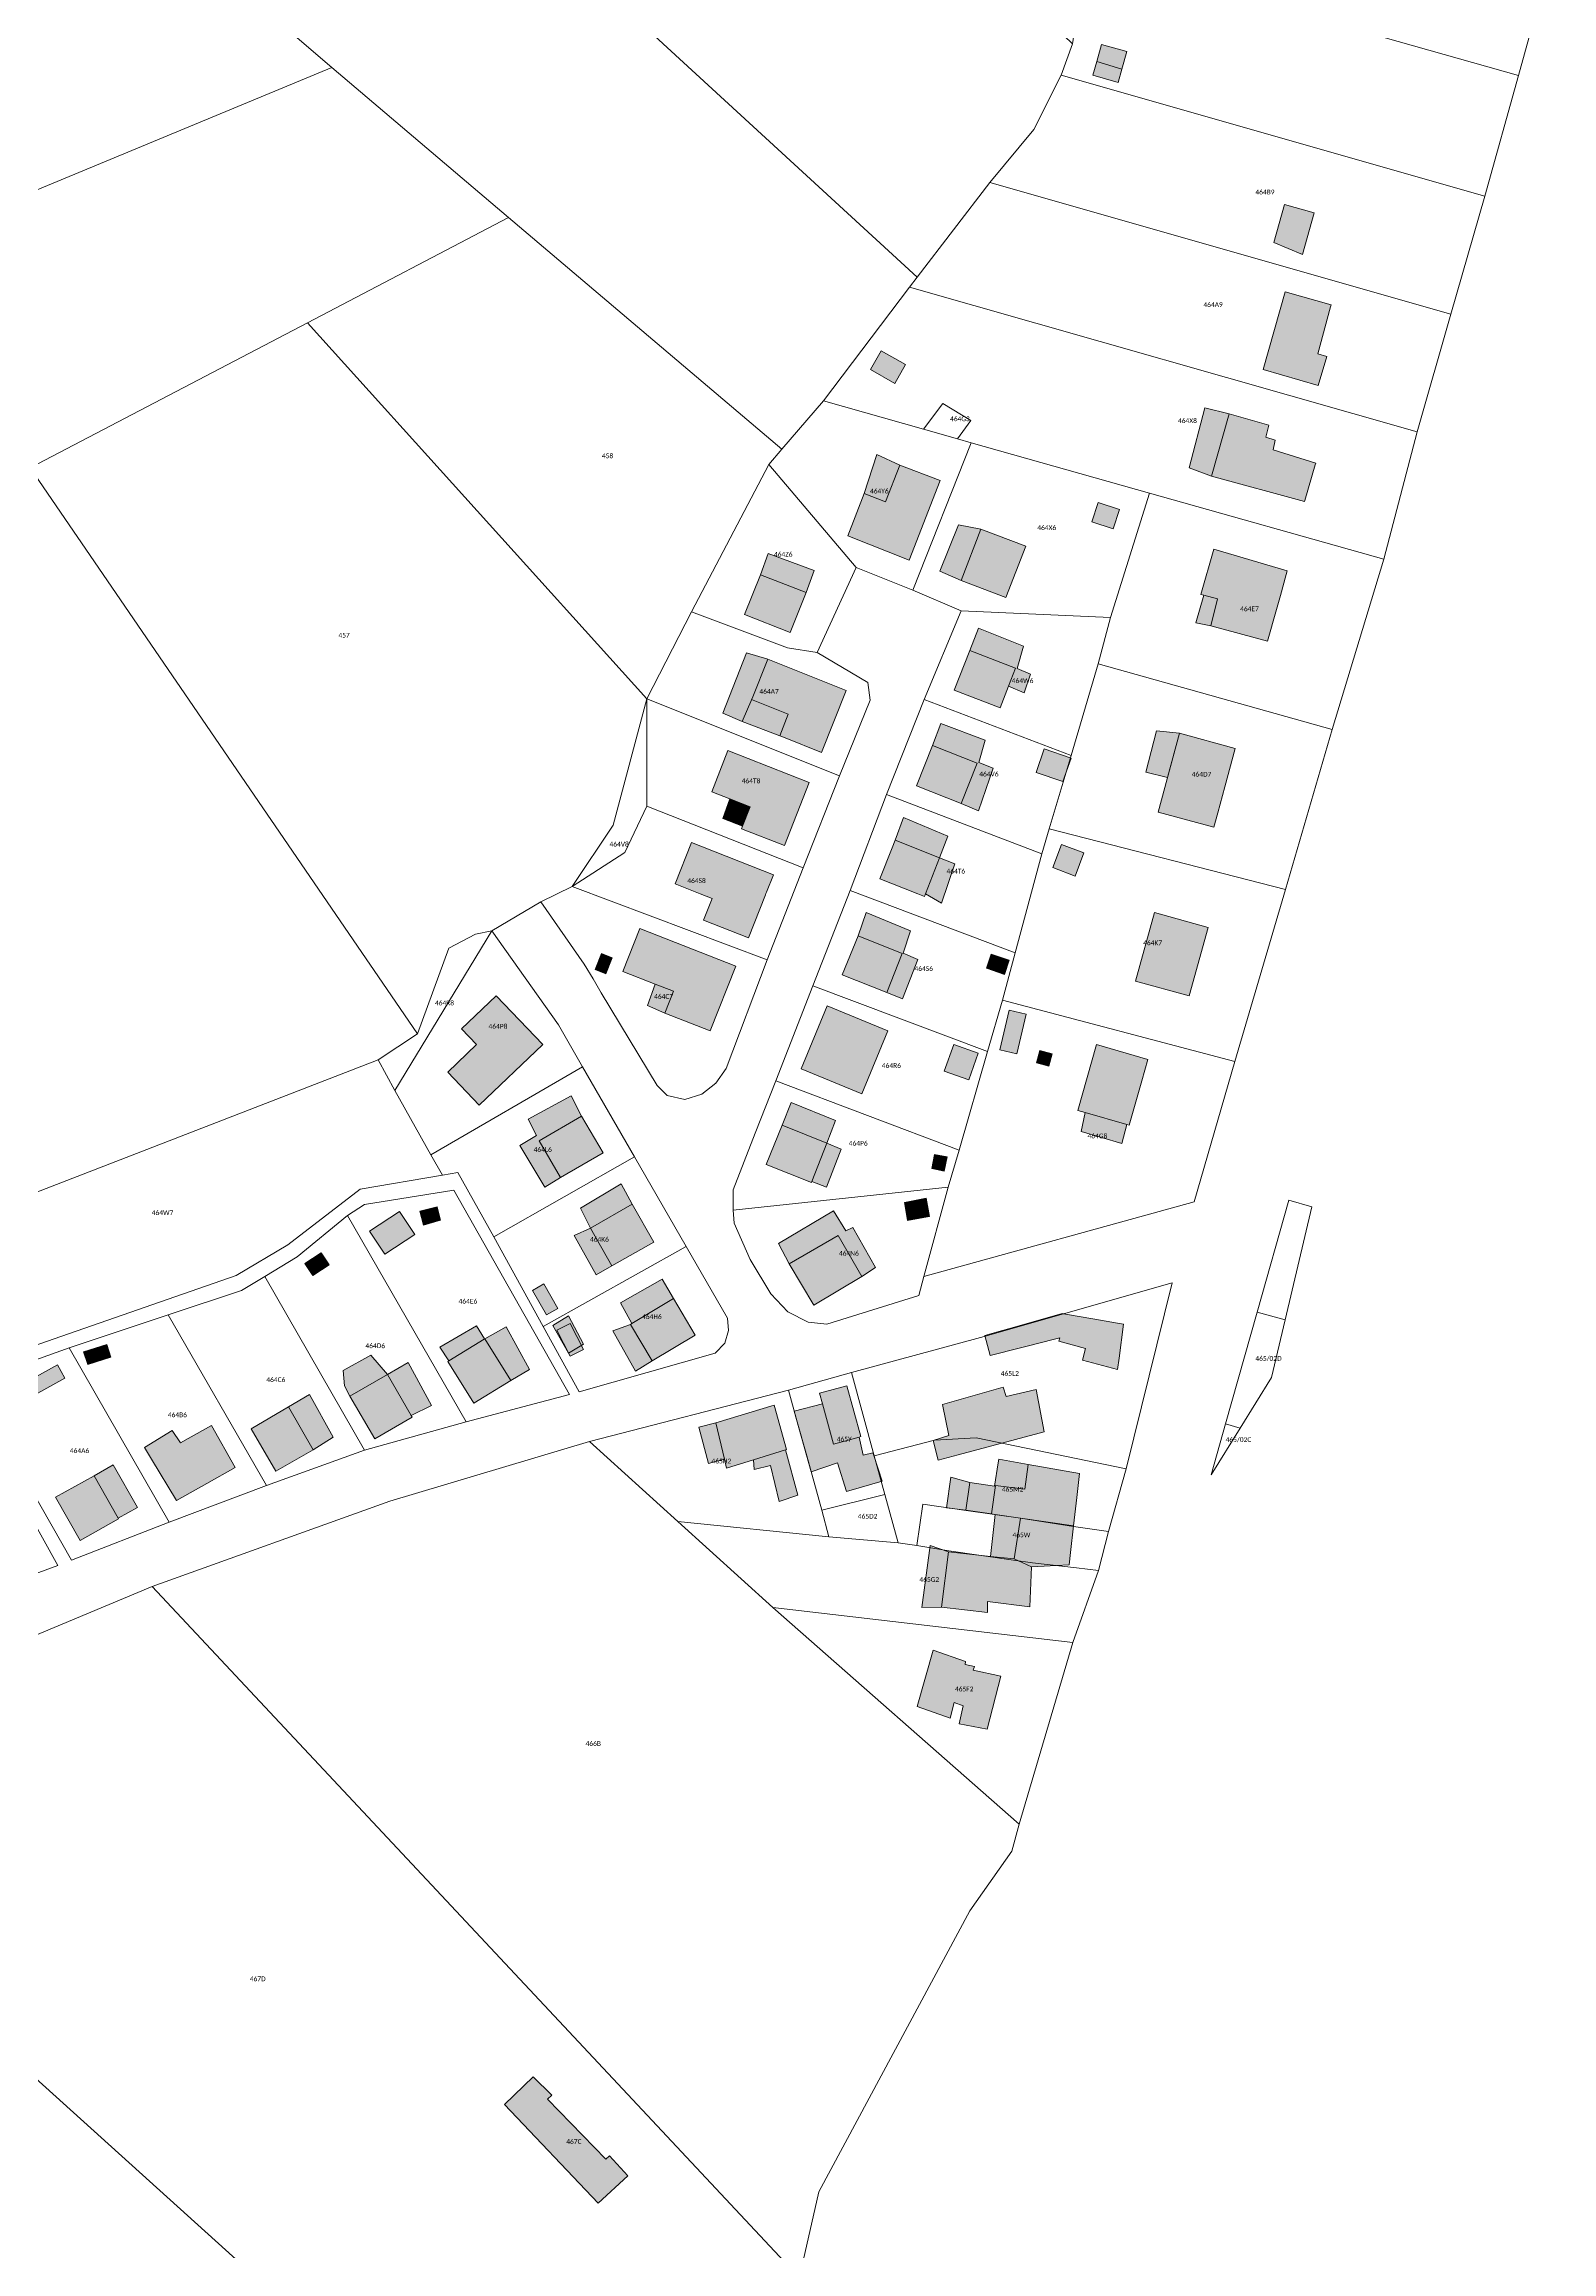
# Model space of a CAD drawing. Header units: metres. Extents: x 113120 to 240396, y 120329 to 242116.
# Drawn here: x 120869.3 to 121122.2, y 120947.3 to 121317.5 of the extents above; entities that cross this region are included whole.
import ezdxf

# ---------------------------------------------------------------- set-up
doc = ezdxf.new("R2010")
doc.units = ezdxf.units.M
doc.header["$LTSCALE"] = 3
for name, color, linetype, lineweight in [('Bpn_CaPa', 78, 'Continuous', 0), ('Bpn_ReBu', 4, 'Continuous', 0), ('Bpt_CaNu', 7, 'Continuous', 0), ('Hachure bâtiment', 11, 'Continuous', 0)]:
    doc.layers.add(name, color=color, linetype=linetype, lineweight=lineweight)
doc.styles.add('Legend', font='')
doc.styles.get('Legend').set_extended_font_data('Calibri')

msp = doc.modelspace()

# ---------------------------------------------------------------- hatches: boundary and pattern name
at = {"layer": 'Hachure bâtiment'}
h = msp.add_hatch(color=256, dxfattribs=at)
h.dxf.hatch_style = 1
h.paths.add_polyline_path([(121050.07, 121313.26), (121045.86, 121314.57), (121046.68, 121317.43), (121050.92, 121316.22)])
h = msp.add_hatch(color=256, dxfattribs=at)
h.dxf.hatch_style = 1
h.paths.add_polyline_path([(121050.07, 121313.26), (121049.44, 121311.04), (121045.19, 121312.26), (121045.86, 121314.57)])
h = msp.add_hatch(color=256, dxfattribs=at)
h.dxf.hatch_style = 1
h.paths.add_polyline_path([(121080.37, 121282.23), (121075.56, 121284.22), (121077.37, 121290.59), (121082.3, 121289.19)])
h = msp.add_hatch(color=256, dxfattribs=at)
h.dxf.hatch_style = 1
h.paths.add_polyline_path([(121085.16, 121273.75), (121085.08, 121273.46), (121082.91, 121265.58), (121084.45, 121265.12), (121083.02, 121260.22), (121073.78, 121262.93), (121077.44, 121275.93)])
h = msp.add_hatch(color=256, dxfattribs=at)
h.dxf.hatch_style = 1
h.paths.add_polyline_path([(121011.97, 121260.59), (121007.88, 121262.9), (121009.67, 121266.07), (121013.76, 121263.75)])
h = msp.add_hatch(color=256, dxfattribs=at)
h.dxf.hatch_style = 1
h.paths.add_polyline_path([(121063.97, 121256.51), (121068.07, 121255.47), (121065.1, 121245.02), (121061.37, 121246.41)])
h = msp.add_hatch(color=256, dxfattribs=at)
h.dxf.hatch_style = 1
h.paths.add_polyline_path([(121074.74, 121253.58), (121074.24, 121251.58), (121075.8, 121251.07), (121075.44, 121249.48), (121082.6, 121247.23), (121082.51, 121246.94), (121080.75, 121240.97), (121080.7, 121240.8), (121065.1, 121245.02), (121068.07, 121255.47)])
h = msp.add_hatch(color=256, dxfattribs=at)
h.dxf.hatch_style = 1
h.paths.add_polyline_path([(121019.59, 121244.3), (121014.37, 121230.98), (121004.09, 121235.02), (121006.87, 121242.12), (121010.4, 121240.73), (121012.83, 121246.91)])
h = msp.add_hatch(color=256, dxfattribs=at)
h.dxf.hatch_style = 1
h.paths.add_polyline_path([(121012.83, 121246.91), (121010.4, 121240.73), (121006.87, 121242.12), (121008.97, 121248.68)])
h = msp.add_hatch(color=256, dxfattribs=at)
h.dxf.hatch_style = 1
h.paths.add_polyline_path([(121049.69, 121239.43), (121048.62, 121236.22), (121045.04, 121237.37), (121046.1, 121240.6)])
h = msp.add_hatch(color=256, dxfattribs=at)
h.dxf.hatch_style = 1
h.paths.add_polyline_path([(121026.42, 121236.17), (121023.1, 121227.57), (121019.52, 121229.1), (121022.67, 121236.9)])
h = msp.add_hatch(color=256, dxfattribs=at)
h.dxf.hatch_style = 1
h.paths.add_polyline_path([(121033.94, 121233.32), (121030.59, 121224.67), (121023.1, 121227.57), (121026.42, 121236.17)])
h = msp.add_hatch(color=256, dxfattribs=at)
h.dxf.hatch_style = 1
h.paths.add_polyline_path([(120998.44, 121229.22), (120997.09, 121225.51), (120989.44, 121228.5), (120990.72, 121232.08)])
h = msp.add_hatch(color=256, dxfattribs=at)
h.dxf.hatch_style = 1
h.paths.add_polyline_path([(121077.82, 121229.18), (121077.65, 121228.58), (121076.65, 121225.03), (121075.98, 121222.67), (121074.49, 121217.37), (121064.98, 121219.96), (121066.1, 121224.5), (121063.82, 121225.08), (121063.29, 121225.22), (121065.5, 121232.78)])
h = msp.add_hatch(color=256, dxfattribs=at)
h.dxf.hatch_style = 1
h.paths.add_polyline_path([(120997.09, 121225.51), (120994.42, 121218.83), (120986.77, 121221.82), (120989.44, 121228.5)])
h = msp.add_hatch(color=256, dxfattribs=at)
h.dxf.hatch_style = 1
h.paths.add_polyline_path([(121066.1, 121224.5), (121064.98, 121219.96), (121062.5, 121220.47), (121063.82, 121225.08)])
h = msp.add_hatch(color=256, dxfattribs=at)
h.dxf.hatch_style = 1
h.paths.add_polyline_path([(121033.57, 121216.52), (121032.49, 121212.8), (121034.77, 121211.82), (121033.67, 121208.73), (121031.05, 121209.85), (121032.22, 121212.87), (121024.58, 121215.8), (121026.04, 121219.57)])
h = msp.add_hatch(color=256, dxfattribs=at)
h.dxf.hatch_style = 1
h.paths.add_polyline_path([(120990.67, 121214.35), (120988.04, 121207.76), (120988.01, 121207.67), (120988, 121207.65), (120986.4, 121203.92), (120983.13, 121205.31), (120987.13, 121215.41)])
h = msp.add_hatch(color=256, dxfattribs=at)
h.dxf.hatch_style = 1
h.paths.add_polyline_path([(121003.8, 121209.1), (120999.67, 121198.72), (120993.58, 121201.14), (120992.69, 121201.5), (120994.12, 121205.12), (120987.97, 121207.58), (120988, 121207.65), (120988.01, 121207.67), (120988.04, 121207.76), (120990.67, 121214.35)])
h = msp.add_hatch(color=256, dxfattribs=at)
h.dxf.hatch_style = 1
h.paths.add_polyline_path([(121032.22, 121212.87), (121031.05, 121209.85), (121029.64, 121206.18), (121021.92, 121209.15), (121024.58, 121215.8)])
h = msp.add_hatch(color=256, dxfattribs=at)
h.dxf.hatch_style = 1
h.paths.add_polyline_path([(120987.97, 121207.58), (120994.12, 121205.12), (120992.69, 121201.5), (120986.4, 121203.92), (120988, 121207.65)])
h = msp.add_hatch(color=256, dxfattribs=at)
h.dxf.hatch_style = 1
h.paths.add_polyline_path([(121027.14, 121200.77), (121026.07, 121197.02), (121028.49, 121196.07), (121026.04, 121188.9), (121023.12, 121190.14), (121025.8, 121196.92), (121018.32, 121199.87), (121019.7, 121203.58)])
h = msp.add_hatch(color=256, dxfattribs=at)
h.dxf.hatch_style = 1
h.paths.add_polyline_path([(121059.72, 121201.92), (121057.71, 121194.49), (121054.1, 121195.4), (121055.85, 121202.36)])
h = msp.add_hatch(color=256, dxfattribs=at)
h.dxf.hatch_style = 1
h.paths.add_polyline_path([(121069.07, 121199.38), (121067.32, 121192.95), (121066.14, 121188.57), (121065.49, 121186.17), (121056.14, 121188.7), (121059.72, 121201.92)])
h = msp.add_hatch(color=256, dxfattribs=at)
h.dxf.hatch_style = 1
h.paths.add_polyline_path([(120997.6, 121193.67), (120993.47, 121183.12), (120986.27, 121185.93), (120986.42, 121186.33), (120987.7, 121189.62), (120984.34, 121190.94), (120981.29, 121192.13), (120983.99, 121199.02)])
h = msp.add_hatch(color=256, dxfattribs=at)
h.dxf.hatch_style = 1
h.paths.add_polyline_path([(121025.8, 121196.92), (121023.12, 121190.14), (121015.65, 121193.12), (121018.32, 121199.87)])
h = msp.add_hatch(color=256, dxfattribs=at)
h.dxf.hatch_style = 1
h.paths.add_polyline_path([(121040.19, 121193.86), (121035.72, 121195.36), (121037.04, 121199.33), (121041.54, 121197.76)])
h = msp.add_hatch(color=256, dxfattribs=at)
h.dxf.hatch_style = 1
h.paths.add_polyline_path([(120987.7, 121189.62), (120986.42, 121186.33), (120983.14, 121187.63), (120984.34, 121190.94)], flags=17)
h = msp.add_hatch(color=256, dxfattribs=at)
h.dxf.hatch_style = 1
h.paths.add_polyline_path([(121020.9, 121184.67), (121019.48, 121181.04), (121012.07, 121183.98), (121013.42, 121187.82)])
h = msp.add_hatch(color=256, dxfattribs=at)
h.dxf.hatch_style = 1
h.paths.add_polyline_path([(120991.62, 121178.2), (120990.44, 121175.28), (120990.37, 121175.07), (120990.28, 121174.83), (120987.42, 121167.62), (120979.92, 121170.6), (120981.34, 121174.2), (120979.32, 121175), (120975.14, 121176.67), (120977.9, 121183.63)])
h = msp.add_hatch(color=256, dxfattribs=at)
h.dxf.hatch_style = 1
h.paths.add_polyline_path([(121019.48, 121181.04), (121017.12, 121175), (121016.94, 121174.57), (121015.83, 121175), (121009.5, 121177.5), (121011.56, 121182.71), (121012.07, 121183.98)])
h = msp.add_hatch(color=256, dxfattribs=at)
h.dxf.hatch_style = 1
h.paths.add_polyline_path([(121042.26, 121177.99), (121038.49, 121179.41), (121039.94, 121183.29), (121043.71, 121181.88)])
h = msp.add_hatch(color=256, dxfattribs=at)
h.dxf.hatch_style = 1
h.paths.add_polyline_path([(121019.81, 121173.42), (121017.12, 121175), (121019.48, 121181.04), (121022.03, 121180.06)])
h = msp.add_hatch(color=256, dxfattribs=at)
h.dxf.hatch_style = 1
h.paths.add_polyline_path([(120985.3, 121162.87), (120981.04, 121152.02), (120973.42, 121155.02), (120974.87, 121158.67), (120971.8, 121159.87), (120966.39, 121162), (120969.2, 121169.18)])
h = msp.add_hatch(color=256, dxfattribs=at)
h.dxf.hatch_style = 1
h.paths.add_polyline_path([(121014.62, 121168.78), (121013.37, 121165.07), (121015.84, 121164), (121013.27, 121157.42), (121010.62, 121158.45), (121013.24, 121164.98), (121005.84, 121167.96), (121007.19, 121171.88)])
h = msp.add_hatch(color=256, dxfattribs=at)
h.dxf.hatch_style = 1
h.paths.add_polyline_path([(121064.52, 121169.38), (121061.34, 121157.89), (121052.38, 121160.36), (121055.56, 121171.9)])
h = msp.add_hatch(color=256, dxfattribs=at)
h.dxf.hatch_style = 1
h.paths.add_polyline_path([(120964.59, 121164.28), (120963.5, 121161.6), (120961.7, 121162.32), (120962.79, 121165)])
h = msp.add_hatch(color=256, dxfattribs=at)
h.dxf.hatch_style = 1
h.paths.add_polyline_path([(121013.24, 121164.98), (121010.62, 121158.45), (121003.14, 121161.42), (121005.84, 121167.96)])
h = msp.add_hatch(color=256, dxfattribs=at)
h.dxf.hatch_style = 1
h.paths.add_polyline_path([(121031.19, 121163.88), (121030.37, 121161.5), (121027.34, 121162.52), (121028.14, 121164.9)])
h = msp.add_hatch(color=256, dxfattribs=at)
h.dxf.hatch_style = 1
h.paths.add_polyline_path([(120952.94, 121149.72), (120942.29, 121139.57), (120936.99, 121145.12), (120941.84, 121149.73), (120939.32, 121152.38), (120945.12, 121157.92)])
h = msp.add_hatch(color=256, dxfattribs=at)
h.dxf.hatch_style = 1
h.paths.add_polyline_path([(120974.87, 121158.67), (120973.42, 121155.02), (120970.49, 121156.3), (120971.8, 121159.87)], flags=17)
h = msp.add_hatch(color=256, dxfattribs=at)
h.dxf.hatch_style = 1
h.paths.add_polyline_path([(121006.44, 121141.49), (120996.29, 121145.68), (121000.64, 121156.22), (121010.79, 121152.03)])
h = msp.add_hatch(color=256, dxfattribs=at)
h.dxf.hatch_style = 1
h.paths.add_polyline_path([(121029.61, 121148.84), (121031.18, 121155.49), (121034, 121154.82), (121032.43, 121148.17)])
h = msp.add_hatch(color=256, dxfattribs=at)
h.dxf.hatch_style = 1
h.paths.add_polyline_path([(121025.99, 121148.32), (121024.4, 121143.83), (121020.27, 121145.28), (121021.87, 121149.77)])
h = msp.add_hatch(color=256, dxfattribs=at)
h.dxf.hatch_style = 1
h.paths.add_polyline_path([(121038.4, 121148.17), (121037.84, 121146.12), (121035.77, 121146.68), (121036.32, 121148.72)])
h = msp.add_hatch(color=256, dxfattribs=at)
h.dxf.hatch_style = 1
h.paths.add_polyline_path([(121054.4, 121147.25), (121053.4, 121143.68), (121051.3, 121136.23), (121050.89, 121136.35), (121043.9, 121138.33), (121042.7, 121138.67), (121045.82, 121149.73)])
h = msp.add_hatch(color=256, dxfattribs=at)
h.dxf.hatch_style = 1
h.paths.add_polyline_path([(120959.44, 121137.75), (120952.34, 121133.6), (120955.94, 121127.43), (120953.29, 121125.82), (120949.12, 121132.8), (120951.89, 121134.5), (120950.49, 121137.23), (120957.69, 121141.12)])
h = msp.add_hatch(color=256, dxfattribs=at)
h.dxf.hatch_style = 1
h.paths.add_polyline_path([(121002.04, 121137.02), (121000.58, 121133.22), (120993.1, 121136.24), (120994.6, 121140)])
h = msp.add_hatch(color=256, dxfattribs=at)
h.dxf.hatch_style = 1
h.paths.add_polyline_path([(120963.09, 121131.6), (120955.94, 121127.43), (120952.34, 121133.6), (120959.44, 121137.75)])
h = msp.add_hatch(color=256, dxfattribs=at)
h.dxf.hatch_style = 1
h.paths.add_polyline_path([(121000.58, 121133.22), (120998.08, 121126.76), (120998.02, 121126.62), (120990.4, 121129.63), (120993.1, 121136.24)])
h = msp.add_hatch(color=256, dxfattribs=at)
h.dxf.hatch_style = 1
h.paths.add_polyline_path([(121050.89, 121136.35), (121050.04, 121133.13), (121043.24, 121135.18), (121043.9, 121138.33)])
h = msp.add_hatch(color=256, dxfattribs=at)
h.dxf.hatch_style = 1
h.paths.add_polyline_path([(121002.99, 121132.22), (121000.52, 121125.83), (120998.08, 121126.76), (121000.58, 121133.22)])
h = msp.add_hatch(color=256, dxfattribs=at)
h.dxf.hatch_style = 1
h.paths.add_polyline_path([(121020.77, 121130.9), (121020.29, 121128.52), (121018.19, 121128.93), (121018.64, 121131.3)])
h = msp.add_hatch(color=256, dxfattribs=at)
h.dxf.hatch_style = 1
h.paths.add_polyline_path([(120967.93, 121122.95), (120960.95, 121118.96), (120959.27, 121122.32), (120966.07, 121126.37)])
h = msp.add_hatch(color=256, dxfattribs=at)
h.dxf.hatch_style = 1
h.paths.add_polyline_path([(121017.79, 121120.92), (121014.14, 121120.22), (121013.59, 121123.28), (121017.22, 121123.97)])
h = msp.add_hatch(color=256, dxfattribs=at)
h.dxf.hatch_style = 1
h.paths.add_polyline_path([(120923.88, 121118.45), (120928.92, 121121.76), (120931.47, 121117.88), (120926.43, 121114.57)])
h = msp.add_hatch(color=256, dxfattribs=at)
h.dxf.hatch_style = 1
h.paths.add_polyline_path([(120935.8, 121120.27), (120932.94, 121119.48), (120932.34, 121121.78), (120935.2, 121122.53)])
h = msp.add_hatch(color=256, dxfattribs=at)
h.dxf.hatch_style = 1
h.paths.add_polyline_path([(120971.57, 121116.63), (120964.5, 121112.62), (120960.95, 121118.96), (120967.93, 121122.95)])
h = msp.add_hatch(color=256, dxfattribs=at)
h.dxf.hatch_style = 1
h.paths.add_polyline_path([(121003.79, 121118.53), (121004.92, 121119.08), (121008.74, 121112.37), (121006.48, 121110.84), (121002.47, 121117.72), (120994.29, 121112.96), (120992.5, 121116.38), (121001.72, 121121.83)])
h = msp.add_hatch(color=256, dxfattribs=at)
h.dxf.hatch_style = 1
h.paths.add_polyline_path([(120960.95, 121118.96), (120964.5, 121112.62), (120961.88, 121111.15), (120958.2, 121117.73)])
h = msp.add_hatch(color=256, dxfattribs=at)
h.dxf.hatch_style = 1
h.paths.add_polyline_path([(121006.48, 121110.84), (120998.39, 121106.05), (120994.29, 121112.96), (121002.47, 121117.72)])
h = msp.add_hatch(color=256, dxfattribs=at)
h.dxf.hatch_style = 1
h.paths.add_polyline_path([(120917.1, 121112.82), (120914.37, 121111), (120913.02, 121113.02), (120915.75, 121114.83)])
h = msp.add_hatch(color=256, dxfattribs=at)
h.dxf.hatch_style = 1
h.paths.add_polyline_path([(120955.47, 121105.48), (120953.57, 121104.4), (120951.24, 121108.52), (120953.12, 121109.6)])
h = msp.add_hatch(color=256, dxfattribs=at)
h.dxf.hatch_style = 1
h.paths.add_polyline_path([(120974.89, 121107.13), (120967.87, 121102.96), (120965.99, 121106.42), (120972.97, 121110.4)])
h = msp.add_hatch(color=256, dxfattribs=at)
h.dxf.hatch_style = 1
h.paths.add_polyline_path([(120978.49, 121101.02), (120971.29, 121096.72), (120967.64, 121102.82), (120967.87, 121102.96), (120974.89, 121107.13)])
h = msp.add_hatch(color=256, dxfattribs=at)
h.dxf.hatch_style = 1
h.paths.add_polyline_path([(120943.17, 121100.38), (120943.1, 121100.34), (120937.16, 121096.71), (120935.7, 121099), (120941.8, 121102.6)])
h = msp.add_hatch(color=256, dxfattribs=at)
h.dxf.hatch_style = 1
h.paths.add_polyline_path([(120950.72, 121095.23), (120947.6, 121093.43), (120943.24, 121100.42), (120946.8, 121102.38)])
h = msp.add_hatch(color=256, dxfattribs=at)
h.dxf.hatch_style = 1
h.paths.add_polyline_path([(120957.24, 121097.97), (120954.62, 121102.64), (120957.28, 121104.26), (120959.75, 121099.48)])
h = msp.add_hatch(color=256, dxfattribs=at)
h.dxf.hatch_style = 1
h.paths.add_polyline_path([(120959.77, 121098.62), (120957.54, 121097.48), (120955.32, 121101.82), (120957.52, 121102.97)])
h = msp.add_hatch(color=256, dxfattribs=at)
h.dxf.hatch_style = 1
h.paths.add_polyline_path([(120964.71, 121101.74), (120967.64, 121102.82), (120971.29, 121096.72), (120968.5, 121095)])
h = msp.add_hatch(color=256, dxfattribs=at)
h.dxf.hatch_style = 1
h.paths.add_polyline_path([(121049.59, 121097.16), (121049.35, 121095.26), (121043.49, 121096.82), (121043.97, 121098.75), (121039.48, 121100.03), (121039.66, 121100.57), (121038.57, 121100.29), (121034.4, 121099.23), (121033.04, 121098.88), (121027.97, 121097.59), (121027.08, 121100.95), (121027.48, 121101.06), (121029.44, 121101.62), (121031.67, 121102.25), (121040.04, 121104.62), (121040.3, 121104.58), (121040.97, 121104.46), (121045.22, 121103.73), (121049.32, 121103.03), (121050.32, 121102.85)])
h = msp.add_hatch(color=256, dxfattribs=at)
h.dxf.hatch_style = 1
h.paths.add_polyline_path([(120880.52, 121097.32), (120876.62, 121096.07), (120875.92, 121098.2), (120879.82, 121099.47)])
h = msp.add_hatch(color=256, dxfattribs=at)
h.dxf.hatch_style = 1
h.paths.add_polyline_path([(120947.6, 121093.43), (120941.37, 121089.62), (120937, 121096.62), (120937.16, 121096.71), (120943.1, 121100.34), (120943.17, 121100.38), (120943.24, 121100.42)])
h = msp.add_hatch(color=256, dxfattribs=at)
h.dxf.hatch_style = 1
h.paths.add_polyline_path([(120872.79, 121093.8), (120868.27, 121091.3), (120867.02, 121093.5), (120871.57, 121096.02)])
h = msp.add_hatch(color=256, dxfattribs=at)
h.dxf.hatch_style = 1
h.paths.add_polyline_path([(120920.59, 121090.77), (120919.66, 121092.51), (120919.47, 121095.1), (120924.1, 121097.65), (120926.89, 121094.4)])
h = msp.add_hatch(color=256, dxfattribs=at)
h.dxf.hatch_style = 1
h.paths.add_polyline_path([(120930.89, 121087.54), (120931.04, 121087.28), (120924.77, 121083.62), (120920.59, 121090.77), (120926.89, 121094.4)])
h = msp.add_hatch(color=256, dxfattribs=at)
h.dxf.hatch_style = 1
h.paths.add_polyline_path([(120934.3, 121089.23), (120930.89, 121087.54), (120926.89, 121094.4), (120930.37, 121096.43)])
h = msp.add_hatch(color=256, dxfattribs=at)
h.dxf.hatch_style = 1
h.paths.add_polyline_path([(120917.8, 121083.92), (120914.42, 121081.79), (120910.27, 121088.97), (120913.79, 121091.07)])
h = msp.add_hatch(color=256, dxfattribs=at)
h.dxf.hatch_style = 1
h.paths.add_polyline_path([(121006.27, 121084), (121006.02, 121083.93), (121001.69, 121082.72), (120999.83, 121089.49), (120999.34, 121091.27), (121003.92, 121092.52)])
h = msp.add_hatch(color=256, dxfattribs=at)
h.dxf.hatch_style = 1
h.paths.add_polyline_path([(121030.64, 121090.73), (121035.69, 121091.92), (121037.02, 121084.8), (121022.63, 121080.96), (121019.27, 121080.07), (121018.44, 121083.33), (121021.02, 121084.2), (121020, 121089.38), (121030.17, 121092.28)])
h = msp.add_hatch(color=256, dxfattribs=at)
h.dxf.hatch_style = 1
h.paths.add_polyline_path([(120914.42, 121081.79), (120908.19, 121078.18), (120904.02, 121085.33), (120910.27, 121088.97)])
h = msp.add_hatch(color=256, dxfattribs=at)
h.dxf.hatch_style = 1
h.paths.add_polyline_path([(120993.8, 121081.83), (120993.64, 121081.78), (120988.29, 121080.11), (120983.77, 121078.7), (120983.42, 121080.2), (120981.98, 121086.33), (120991.77, 121089.27)])
h = msp.add_hatch(color=256, dxfattribs=at)
h.dxf.hatch_style = 1
h.paths.add_polyline_path([(121001.69, 121082.72), (121006.02, 121083.93), (121006.69, 121080.88), (121008.3, 121081.27), (121008.45, 121080.81), (121009.89, 121076.52), (121003.89, 121074.78), (121002.39, 121079.62), (120997.94, 121078.12), (120995.09, 121088.28), (120999.83, 121089.49)])
h = msp.add_hatch(color=256, dxfattribs=at)
h.dxf.hatch_style = 1
h.paths.add_polyline_path([(120892.16, 121082.96), (120893.46, 121083.69), (120897.36, 121085.88), (120901.34, 121078.82), (120896.62, 121076.16), (120891.5, 121073.27), (120887.32, 121080.23), (120886.15, 121082.16), (120890.79, 121085.05)])
h = msp.add_hatch(color=256, dxfattribs=at)
h.dxf.hatch_style = 1
h.paths.add_polyline_path([(120983.42, 121080.2), (120980.72, 121079.48), (120979.14, 121085.58), (120981.98, 121086.33)])
h = msp.add_hatch(color=256, dxfattribs=at)
h.dxf.hatch_style = 1
h.paths.add_polyline_path([(120995.7, 121074.17), (120992.6, 121073.1), (120991.12, 121079.13), (120988.42, 121078.5), (120988.29, 121080.11), (120993.64, 121081.78)])
h = msp.add_hatch(color=256, dxfattribs=at)
h.dxf.hatch_style = 1
h.paths.add_polyline_path([(121034.35, 121079.31), (121033.77, 121075.18), (121028.9, 121075.8), (121028.22, 121071.07), (121023.92, 121071.65), (121024.57, 121076.32), (121028.72, 121075.67), (121029.32, 121079.62), (121029.42, 121080.23)])
h = msp.add_hatch(color=256, dxfattribs=at)
h.dxf.hatch_style = 1
h.paths.add_polyline_path([(120881.71, 121070.34), (120881.79, 121070.2), (120875.34, 121066.58), (120871.24, 121073.87), (120877.72, 121077.42)])
h = msp.add_hatch(color=256, dxfattribs=at)
h.dxf.hatch_style = 1
h.paths.add_polyline_path([(120884.94, 121072.12), (120881.71, 121070.34), (120877.72, 121077.42), (120880.9, 121079.27)])
h = msp.add_hatch(color=256, dxfattribs=at)
h.dxf.hatch_style = 1
h.paths.add_polyline_path([(121024.57, 121076.32), (121023.92, 121071.65), (121020.67, 121072.06), (121021.36, 121077.19)])
h = msp.add_hatch(color=256, dxfattribs=at)
h.dxf.hatch_style = 1
h.paths.add_polyline_path([(121042.95, 121077.8), (121042.5, 121073.78), (121041.96, 121069.02), (121033.07, 121070.33), (121028.8, 121070.95), (121028.22, 121071.07), (121028.9, 121075.8), (121033.77, 121075.18), (121034.35, 121079.31)])
h = msp.add_hatch(color=256, dxfattribs=at)
h.dxf.hatch_style = 1
h.paths.add_polyline_path([(121033.07, 121070.33), (121031.99, 121063.5), (121028.04, 121063.92), (121028.8, 121070.95)])
h = msp.add_hatch(color=256, dxfattribs=at)
h.dxf.hatch_style = 1
h.paths.add_polyline_path([(121041.96, 121069.02), (121041.45, 121064.57), (121041.22, 121062.52), (121034.89, 121062.17), (121031.99, 121063.5), (121033.07, 121070.33)])
h = msp.add_hatch(color=256, dxfattribs=at)
h.dxf.hatch_style = 1
h.paths.add_polyline_path([(121020.99, 121064.67), (121019.82, 121055.4), (121016.49, 121055.32), (121017.89, 121065.76)])
h = msp.add_hatch(color=256, dxfattribs=at)
h.dxf.hatch_style = 1
h.paths.add_polyline_path([(121028.04, 121063.92), (121031.99, 121063.5), (121034.89, 121062.17), (121034.64, 121055.48), (121027.52, 121056.37), (121027.52, 121054.48), (121019.82, 121055.4), (121020.99, 121064.67)])
h = msp.add_hatch(color=256, dxfattribs=at)
h.dxf.hatch_style = 1
h.paths.add_polyline_path([(121023.82, 121046.3), (121023.77, 121045.78), (121025.34, 121045.47), (121025.14, 121044.82), (121029.74, 121043.83), (121027.47, 121034.93), (121022.79, 121035.83), (121023.44, 121038.87), (121021.94, 121039.4), (121021.27, 121036.8), (121015.75, 121038.72), (121018.44, 121048.2)])
h = msp.add_hatch(color=256, dxfattribs=at)
h.dxf.hatch_style = 1
h.paths.add_polyline_path([(120954.45, 120973.55), (120953.75, 120972.92), (120963.5, 120962.85), (120964.14, 120963.4), (120967.22, 120960.03), (120962.25, 120955.45), (120946.54, 120972), (120951.35, 120976.65)])

# ---------------------------------------------------------------- linework, layer by layer
at = {"layer": 'Bpn_CaPa'}
for points in [[(121041.77, 121317.52), (121039.87, 121312.3), (121035.28, 121303.19), (121027.9, 121294.29), (121015.74, 121278.43), (120895.4, 121388.97), (120934.3, 121420.99), (121041.77, 121317.52)], [(120879.76, 121376.9), (120895.4, 121388.97), (121015.74, 121278.43), (121014.47, 121276.75), (121000.01, 121257.65), (120993.04, 121249.54), (120947.21, 121288.4), (120917.57, 121313.54), (120861.55, 121361.52), (120879.76, 121376.9)], [(120732.01, 121236.6), (120709.12, 121289.6), (120861.55, 121361.52), (120917.57, 121313.54), (120732.01, 121236.6)], [(121046.13, 121332.19), (121054.77, 121342.59), (121060.95, 121350.09), (121122.19, 121332.44), (121116.6, 121312.2), (121046.13, 121332.19)], [(121041.77, 121317.52), (121043.74, 121330.41), (121046.13, 121332.19), (121116.6, 121312.2), (121110.92, 121291.98), (121039.87, 121312.3), (121041.77, 121317.52)], [(120746.71, 121202.51), (120732.01, 121236.6), (120917.57, 121313.54), (120947.21, 121288.4), (120913.47, 121270.74), (120866.95, 121246.42), (120800.67, 121220.5), (120746.71, 121202.51)], [(121027.9, 121294.29), (121035.28, 121303.19), (121039.87, 121312.3), (121110.92, 121291.98), (121105.27, 121272.23), (121027.9, 121294.29)], [(121027.9, 121294.29), (121105.27, 121272.23), (121099.62, 121252.48), (121014.47, 121276.75), (121015.74, 121278.43), (121027.9, 121294.29)], [(120993.04, 121249.54), (120990.83, 121246.98), (120977.89, 121222.29), (120970.4, 121207.68), (120913.47, 121270.74), (120947.21, 121288.4), (120993.04, 121249.54)], [(121054.72, 121242.21), (121024.81, 121250.64), (121022.52, 121251.29), (121024.76, 121254.39), (121020.03, 121257.21), (121016.82, 121252.9), (121000.01, 121257.65), (121014.47, 121276.75), (121099.62, 121252.48), (121093.99, 121231.12), (121054.72, 121242.21)], [(120931.95, 121151.55), (120866.95, 121246.42), (120913.47, 121270.74), (120970.4, 121207.68), (120964.73, 121186.5), (120957.87, 121176.23), (120952.64, 121173.64), (120944.39, 121168.78), (120941.64, 121168.22), (120937.19, 121165.9), (120931.95, 121151.55)], [(120993.04, 121249.54), (121000.01, 121257.65), (121016.82, 121252.9), (121022.52, 121251.29), (121024.81, 121250.64), (121015.02, 121225.93), (121005.53, 121229.73), (120990.83, 121246.98), (120993.04, 121249.54)], [(121022.52, 121251.29), (121016.82, 121252.9), (121020.03, 121257.21), (121024.76, 121254.39), (121022.52, 121251.29)], [(121054.72, 121242.21), (121048.14, 121221.35), (121023.11, 121222.47), (121015.02, 121225.93), (121024.81, 121250.64), (121054.72, 121242.21)], [(120931.95, 121151.55), (120925.31, 121147.19), (120854.14, 121119.64), (120800.67, 121220.5), (120866.95, 121246.42), (120931.95, 121151.55)], [(120977.89, 121222.29), (120990.83, 121246.98), (121005.53, 121229.73), (120998.96, 121215.48), (120994, 121216.24), (120977.89, 121222.29)], [(121054.72, 121242.21), (121093.99, 121231.12), (121085.33, 121202.54), (121046.09, 121213.58), (121048.14, 121221.35), (121054.72, 121242.21)], [(120977.89, 121222.29), (120994, 121216.24), (120998.96, 121215.48), (121007.44, 121210.42), (121007.84, 121207.49), (121002.7, 121194.78), (120970.4, 121207.68), (120977.89, 121222.29)], [(121016.93, 121207.61), (121023.11, 121222.47), (121048.14, 121221.35), (121046.09, 121213.58), (121041.59, 121198.2), (121016.93, 121207.61)], [(121085.33, 121202.54), (121077.5, 121175.73), (121037.9, 121185.92), (121041.59, 121198.2), (121046.09, 121213.58), (121085.33, 121202.54)], [(120957.87, 121176.23), (120964.73, 121186.5), (120970.4, 121207.68), (120970.39, 121189.68), (120966.72, 121181.92), (120957.87, 121176.23)], [(120970.39, 121189.68), (120970.4, 121207.68), (121002.7, 121194.78), (120996.6, 121179.39), (120970.39, 121189.68)], [(121016.93, 121207.61), (121041.59, 121198.2), (121037.9, 121185.92), (121036.65, 121181.74), (121010.58, 121191.66), (121016.93, 121207.61)], [(121036.65, 121181.74), (121032.18, 121165.14), (121004.47, 121175.55), (121010.58, 121191.66), (121036.65, 121181.74)], [(120957.87, 121176.23), (120966.72, 121181.92), (120970.39, 121189.68), (120996.6, 121179.39), (120990.57, 121163.94), (120957.87, 121176.23)], [(121036.65, 121181.74), (121037.9, 121185.92), (121077.5, 121175.73), (121069.03, 121146.87), (121030.02, 121157.16), (121032.18, 121165.14), (121036.65, 121181.74)], [(120957.87, 121176.23), (120990.57, 121163.94), (120983.7, 121145.72), (120981.95, 121143.25), (120979.6, 121141.41), (120976.74, 121140.5), (120973.83, 121141.2), (120972.11, 121142.89), (120962.75, 121158.41), (120961.41, 121160.77), (120959.86, 121163.24), (120952.64, 121173.64), (120957.87, 121176.23)], [(120998.24, 121159.59), (121004.47, 121175.55), (121032.18, 121165.14), (121030.02, 121157.16), (121027.53, 121148.58), (120998.24, 121159.59)], [(120931.95, 121151.55), (120937.19, 121165.9), (120941.64, 121168.22), (120944.39, 121168.78), (120928.1, 121142.01), (120925.31, 121147.19), (120931.95, 121151.55)], [(120928.1, 121142.01), (120944.39, 121168.78), (120955.58, 121153.04), (120959.59, 121146), (120934.16, 121131.25), (120928.1, 121142.01)], [(120992.03, 121143.63), (120998.24, 121159.59), (121027.53, 121148.58), (121022.77, 121132.02), (120992.03, 121143.63)], [(121016.84, 121110.84), (121020.94, 121125.81), (121022.77, 121132.02), (121027.53, 121148.58), (121030.02, 121157.16), (121069.03, 121146.87), (121062.2, 121123.39), (121016.84, 121110.84)], [(120844.05, 121116.02), (120854.14, 121119.64), (120925.31, 121147.19), (120928.1, 121142.01), (120934.16, 121131.25), (120936.13, 121127.85), (120922.33, 121125.49), (120910.19, 121116.18), (120901.5, 121111.03), (120855.66, 121095.09), (120854, 121098.1), (120844.05, 121116.02)], [(120944.71, 121117.47), (120938.67, 121128.31), (120936.13, 121127.85), (120934.16, 121131.25), (120959.59, 121146), (120968.31, 121130.89), (120944.71, 121117.47)], [(120992.03, 121143.63), (121022.77, 121132.02), (121020.94, 121125.81), (120984.87, 121121.94), (120984.88, 121125.4), (120988.58, 121134.88), (120992.03, 121143.63)], [(120944.71, 121117.47), (120968.31, 121130.89), (120977, 121115.87), (120953.03, 121102.45), (120944.71, 121117.47)], [(120940.07, 121086.5), (120920.2, 121121.08), (120923.02, 121122.89), (120938.01, 121125.3), (120957.43, 121091.07), (120940.07, 121086.5)], [(121016.84, 121110.84), (121016.04, 121107.64), (121000.57, 121102.83), (120997.48, 121103.21), (120994.05, 121104.91), (120991.17, 121107.96), (120987.7, 121113.71), (120985.03, 121119.77), (120984.87, 121121.94), (121020.94, 121125.81), (121016.84, 121110.84)], [(120940.07, 121086.5), (120923.03, 121081.72), (120906.31, 121110.85), (120911.74, 121114.12), (120920.2, 121121.08), (120940.07, 121086.5)], [(121072.78, 121104.88), (121078.09, 121123.62), (121081.95, 121122.54), (121077.45, 121103.57), (121072.78, 121104.88)], [(120953.03, 121102.45), (120977, 121115.87), (120983.9, 121103.85), (120984.08, 121101.78), (120983.45, 121099.65), (120981.86, 121098), (120959.03, 121091.52), (120953.03, 121102.45)], [(120890.1, 121104.44), (120902.41, 121108.5), (120906.31, 121110.85), (120923.03, 121081.72), (120906.59, 121075.82), (120890.1, 121104.44)], [(121008.51, 121080.78), (121004.72, 121094.73), (121026.34, 121100.61), (121040.67, 121104.68), (121058.49, 121109.76), (121050.78, 121078.6), (121025.62, 121083.78), (121018.67, 121083.41), (121008.51, 121080.78)], [(120890.1, 121104.44), (120906.59, 121075.82), (120890.29, 121069.63), (120873.51, 121098.86), (120890.1, 121104.44)], [(121072.78, 121104.88), (121077.45, 121103.57), (121075.16, 121093.92), (121069.9, 121085.42), (121067.46, 121086.12), (121072.78, 121104.88)], [(120873.51, 121098.86), (120890.29, 121069.63), (120873.92, 121063.3), (120856.95, 121092.98), (120873.51, 121098.86)], [(121008.51, 121080.78), (121010.33, 121074.3), (120999.75, 121071.67), (120997.25, 121080.77), (120995.6, 121086.49), (120994.15, 121091.77), (121004.72, 121094.73), (121008.51, 121080.78)], [(120960.79, 121083.17), (120994.15, 121091.77), (120995.6, 121086.49), (120997.25, 121080.77), (120999.75, 121071.67), (121000.92, 121067.2), (120975.61, 121069.79), (120960.79, 121083.17)], [(120991.52, 121055.32), (121032.82, 121019.04), (121031.63, 121014.49), (121024.55, 121004.46), (120999.22, 120957.37), (120996.04, 120943.35), (120995.96, 120943.02), (120887.42, 121058.88), (120927.3, 121073.19), (120960.79, 121083.17), (120975.61, 121069.79), (120991.52, 121055.32)], [(121047.81, 121068.09), (121041.95, 121068.94), (121033.07, 121070.33), (121023.94, 121071.62), (121016.67, 121072.67), (121015.67, 121065.72), (121012.54, 121066.17), (121010.33, 121074.3), (121008.51, 121080.78), (121018.67, 121083.41), (121025.62, 121083.78), (121050.78, 121078.6), (121047.81, 121068.09)], [(121069.9, 121085.42), (121065.04, 121077.57), (121067.46, 121086.12), (121069.9, 121085.42)], [(120860.69, 121081.94), (120871.61, 121062.37), (120853.63, 121055.82), (120851.65, 121055.32), (120849.65, 121055.29), (120847.82, 121055.5), (120845.6, 121056.34), (120843.39, 121057.86), (120837.04, 121068.67), (120860.69, 121081.94)], [(121010.33, 121074.3), (121012.54, 121066.17), (121000.92, 121067.2), (120999.75, 121071.67), (121010.33, 121074.3)], [(121047.81, 121068.09), (121046.13, 121061.56), (121042.44, 121062.02), (121035.06, 121062.84), (121031.88, 121063.3), (121021.03, 121064.87), (121015.67, 121065.72), (121016.67, 121072.67), (121023.94, 121071.62), (121033.07, 121070.33), (121041.95, 121068.94), (121047.81, 121068.09)], [(120991.52, 121055.32), (120975.61, 121069.79), (121000.92, 121067.2), (121012.54, 121066.17), (121015.67, 121065.72), (121021.03, 121064.87), (121031.88, 121063.3), (121035.06, 121062.84), (121042.44, 121062.02), (121046.13, 121061.56), (121041.87, 121049.47), (120991.52, 121055.32)], [(120987.77, 120868.13), (120811.64, 121027.17), (120887.42, 121058.88), (120995.96, 120943.02), (120995.02, 120938.86), (120994.38, 120890.11), (120994.37, 120888.8), (120987.77, 120868.13)], [(120991.52, 121055.32), (121041.87, 121049.47), (121032.82, 121019.04), (120991.52, 121055.32)], [(120987.77, 120868.13), (120979.08, 120844.85), (120817.99, 120768.15), (120738.91, 120892.85), (120718.84, 120922.65), (120689.08, 120968.08), (120811.64, 121027.17), (120987.77, 120868.13)], [(120946.54, 120972), (120951.35, 120976.65), (120954.45, 120973.55), (120953.75, 120972.92), (120963.5, 120962.85), (120964.14, 120963.4), (120967.22, 120960.03), (120962.25, 120955.45), (120946.54, 120972)], [(120946.54, 120972), (120962.25, 120955.45), (120967.22, 120960.03), (120964.14, 120963.4), (120963.5, 120962.85), (120953.75, 120972.92), (120954.45, 120973.55), (120951.35, 120976.65), (120946.54, 120972)]]:
    msp.add_lwpolyline(points, close=True, dxfattribs=at)
at = {"layer": 'Bpn_ReBu'}
for points in [[(121050.07, 121313.26), (121045.86, 121314.57), (121046.68, 121317.43), (121050.92, 121316.22), (121050.07, 121313.26)], [(121050.07, 121313.26), (121049.44, 121311.04), (121045.19, 121312.26), (121045.86, 121314.57), (121050.07, 121313.26)], [(121080.37, 121282.23), (121075.56, 121284.22), (121077.37, 121290.59), (121082.3, 121289.19), (121080.37, 121282.23)], [(121085.16, 121273.75), (121085.08, 121273.46), (121082.91, 121265.58), (121084.45, 121265.12), (121083.02, 121260.22), (121073.78, 121262.93), (121077.44, 121275.93), (121085.16, 121273.75)], [(121011.97, 121260.59), (121007.88, 121262.9), (121009.67, 121266.07), (121013.76, 121263.75), (121011.97, 121260.59)], [(121063.97, 121256.51), (121068.07, 121255.47), (121065.1, 121245.02), (121061.37, 121246.41), (121063.97, 121256.51)], [(121074.74, 121253.58), (121074.24, 121251.58), (121075.8, 121251.07), (121075.44, 121249.48), (121082.6, 121247.23), (121082.51, 121246.94), (121080.75, 121240.97), (121080.7, 121240.8), (121065.1, 121245.02), (121068.07, 121255.47), (121074.74, 121253.58)], [(121019.59, 121244.3), (121014.37, 121230.98), (121004.09, 121235.02), (121006.87, 121242.12), (121010.4, 121240.73), (121012.83, 121246.91), (121019.59, 121244.3)], [(121012.83, 121246.91), (121010.4, 121240.73), (121006.87, 121242.12), (121008.97, 121248.68), (121012.83, 121246.91)], [(121049.69, 121239.43), (121048.62, 121236.22), (121045.04, 121237.37), (121046.1, 121240.6), (121049.69, 121239.43)], [(121026.42, 121236.17), (121023.1, 121227.57), (121019.52, 121229.1), (121022.67, 121236.9), (121026.42, 121236.17)], [(121033.94, 121233.32), (121030.59, 121224.67), (121023.1, 121227.57), (121026.42, 121236.17), (121033.94, 121233.32)], [(120998.44, 121229.22), (120997.09, 121225.51), (120989.44, 121228.5), (120990.72, 121232.08), (120998.44, 121229.22)], [(121077.82, 121229.18), (121077.65, 121228.58), (121076.65, 121225.03), (121075.98, 121222.67), (121074.49, 121217.37), (121064.98, 121219.96), (121066.1, 121224.5), (121063.82, 121225.08), (121063.29, 121225.22), (121065.5, 121232.78), (121077.82, 121229.18)], [(120997.09, 121225.51), (120994.42, 121218.83), (120986.77, 121221.82), (120989.44, 121228.5), (120997.09, 121225.51)], [(121066.1, 121224.5), (121064.98, 121219.96), (121062.5, 121220.47), (121063.82, 121225.08), (121066.1, 121224.5)], [(121033.57, 121216.52), (121032.49, 121212.8), (121034.77, 121211.82), (121033.67, 121208.73), (121031.05, 121209.85), (121032.22, 121212.87), (121024.58, 121215.8), (121026.04, 121219.57), (121033.57, 121216.52)], [(120990.67, 121214.35), (120988.04, 121207.76), (120988.01, 121207.67), (120988, 121207.65), (120986.4, 121203.92), (120983.13, 121205.31), (120987.13, 121215.41), (120990.67, 121214.35)], [(121003.8, 121209.1), (120999.67, 121198.72), (120993.58, 121201.14), (120992.69, 121201.5), (120994.12, 121205.12), (120987.97, 121207.58), (120988, 121207.65), (120988.01, 121207.67), (120988.04, 121207.76), (120990.67, 121214.35), (121003.8, 121209.1)], [(121032.22, 121212.87), (121031.05, 121209.85), (121029.64, 121206.18), (121021.92, 121209.15), (121024.58, 121215.8), (121032.22, 121212.87)], [(120987.97, 121207.58), (120994.12, 121205.12), (120992.69, 121201.5), (120986.4, 121203.92), (120988, 121207.65), (120987.97, 121207.58)], [(121027.14, 121200.77), (121026.07, 121197.02), (121028.49, 121196.07), (121026.04, 121188.9), (121023.12, 121190.14), (121025.8, 121196.92), (121018.32, 121199.87), (121019.7, 121203.58), (121027.14, 121200.77)], [(121059.72, 121201.92), (121057.71, 121194.49), (121054.1, 121195.4), (121055.85, 121202.36), (121059.72, 121201.92)], [(121069.07, 121199.38), (121067.32, 121192.95), (121066.14, 121188.57), (121065.49, 121186.17), (121056.14, 121188.7), (121059.72, 121201.92), (121069.07, 121199.38)], [(120997.6, 121193.67), (120993.47, 121183.12), (120986.27, 121185.93), (120986.42, 121186.33), (120987.7, 121189.62), (120984.34, 121190.94), (120981.29, 121192.13), (120983.99, 121199.02), (120997.6, 121193.67)], [(121025.8, 121196.92), (121023.12, 121190.14), (121015.65, 121193.12), (121018.32, 121199.87), (121025.8, 121196.92)], [(121040.19, 121193.86), (121035.72, 121195.36), (121037.04, 121199.33), (121041.54, 121197.76), (121040.19, 121193.86)], [(120987.7, 121189.62), (120986.42, 121186.33), (120983.14, 121187.63), (120984.34, 121190.94), (120987.7, 121189.62)], [(121020.9, 121184.67), (121019.48, 121181.04), (121012.07, 121183.98), (121013.42, 121187.82), (121020.9, 121184.67)], [(120991.62, 121178.2), (120990.44, 121175.28), (120990.37, 121175.07), (120990.28, 121174.83), (120987.42, 121167.62), (120979.92, 121170.6), (120981.34, 121174.2), (120979.32, 121175), (120975.14, 121176.67), (120977.9, 121183.63), (120991.62, 121178.2)], [(121019.48, 121181.04), (121017.12, 121175), (121016.94, 121174.57), (121015.83, 121175), (121009.5, 121177.5), (121011.56, 121182.71), (121012.07, 121183.98), (121019.48, 121181.04)], [(121042.26, 121177.99), (121038.49, 121179.41), (121039.94, 121183.29), (121043.71, 121181.88), (121042.26, 121177.99)], [(121019.81, 121173.42), (121017.12, 121175), (121019.48, 121181.04), (121022.03, 121180.06), (121019.81, 121173.42)], [(120985.3, 121162.87), (120981.04, 121152.02), (120973.42, 121155.02), (120974.87, 121158.67), (120971.8, 121159.87), (120966.39, 121162), (120969.2, 121169.18), (120985.3, 121162.87)], [(121014.62, 121168.78), (121013.37, 121165.07), (121015.84, 121164), (121013.27, 121157.42), (121010.62, 121158.45), (121013.24, 121164.98), (121005.84, 121167.96), (121007.19, 121171.88), (121014.62, 121168.78)], [(121064.52, 121169.38), (121061.34, 121157.89), (121052.38, 121160.36), (121055.56, 121171.9), (121064.52, 121169.38)], [(120964.59, 121164.28), (120963.5, 121161.6), (120961.7, 121162.32), (120962.79, 121165), (120964.59, 121164.28)], [(121013.24, 121164.98), (121010.62, 121158.45), (121003.14, 121161.42), (121005.84, 121167.96), (121013.24, 121164.98)], [(121031.19, 121163.88), (121030.37, 121161.5), (121027.34, 121162.52), (121028.14, 121164.9), (121031.19, 121163.88)], [(120952.94, 121149.72), (120942.29, 121139.57), (120936.99, 121145.12), (120941.84, 121149.73), (120939.32, 121152.38), (120945.12, 121157.92), (120952.94, 121149.72)], [(120974.87, 121158.67), (120973.42, 121155.02), (120970.49, 121156.3), (120971.8, 121159.87), (120974.87, 121158.67)], [(121006.44, 121141.49), (120996.29, 121145.68), (121000.64, 121156.22), (121010.79, 121152.03), (121006.44, 121141.49)], [(121029.61, 121148.84), (121031.18, 121155.49), (121034, 121154.82), (121032.43, 121148.17), (121029.61, 121148.84)], [(121025.99, 121148.32), (121024.4, 121143.83), (121020.27, 121145.28), (121021.87, 121149.77), (121025.99, 121148.32)], [(121038.4, 121148.17), (121037.84, 121146.12), (121035.77, 121146.68), (121036.32, 121148.72), (121038.4, 121148.17)], [(121054.4, 121147.25), (121053.4, 121143.68), (121051.3, 121136.23), (121050.89, 121136.35), (121043.9, 121138.33), (121042.7, 121138.67), (121045.82, 121149.73), (121054.4, 121147.25)], [(120959.44, 121137.75), (120952.34, 121133.6), (120955.94, 121127.43), (120953.29, 121125.82), (120949.12, 121132.8), (120951.89, 121134.5), (120950.49, 121137.23), (120957.69, 121141.12), (120959.44, 121137.75)], [(121002.04, 121137.02), (121000.58, 121133.22), (120993.1, 121136.24), (120994.6, 121140), (121002.04, 121137.02)], [(120963.09, 121131.6), (120955.94, 121127.43), (120952.34, 121133.6), (120959.44, 121137.75), (120963.09, 121131.6)], [(121000.58, 121133.22), (120998.08, 121126.76), (120998.02, 121126.62), (120990.4, 121129.63), (120993.1, 121136.24), (121000.58, 121133.22)], [(121050.89, 121136.35), (121050.04, 121133.13), (121043.24, 121135.18), (121043.9, 121138.33), (121050.89, 121136.35)], [(121002.99, 121132.22), (121000.52, 121125.83), (120998.08, 121126.76), (121000.58, 121133.22), (121002.99, 121132.22)], [(121020.77, 121130.9), (121020.29, 121128.52), (121018.19, 121128.93), (121018.64, 121131.3), (121020.77, 121130.9)], [(120967.93, 121122.95), (120960.95, 121118.96), (120959.27, 121122.32), (120966.07, 121126.37), (120967.93, 121122.95)], [(121017.79, 121120.92), (121014.14, 121120.22), (121013.59, 121123.28), (121017.22, 121123.97), (121017.79, 121120.92)], [(120923.88, 121118.45), (120928.92, 121121.76), (120931.47, 121117.88), (120926.43, 121114.57), (120923.88, 121118.45)], [(120935.8, 121120.27), (120932.94, 121119.48), (120932.34, 121121.78), (120935.2, 121122.53), (120935.8, 121120.27)], [(120971.57, 121116.63), (120964.5, 121112.62), (120960.95, 121118.96), (120967.93, 121122.95), (120971.57, 121116.63)], [(121003.79, 121118.53), (121004.92, 121119.08), (121008.74, 121112.37), (121006.48, 121110.84), (121002.47, 121117.72), (120994.29, 121112.96), (120992.5, 121116.38), (121001.72, 121121.83), (121003.79, 121118.53)], [(120960.95, 121118.96), (120964.5, 121112.62), (120961.88, 121111.15), (120958.2, 121117.73), (120960.95, 121118.96)], [(121006.48, 121110.84), (120998.39, 121106.05), (120994.29, 121112.96), (121002.47, 121117.72), (121006.48, 121110.84)], [(120917.1, 121112.82), (120914.37, 121111), (120913.02, 121113.02), (120915.75, 121114.83), (120917.1, 121112.82)], [(120955.47, 121105.48), (120953.57, 121104.4), (120951.24, 121108.52), (120953.12, 121109.6), (120955.47, 121105.48)], [(120974.89, 121107.13), (120967.87, 121102.96), (120965.99, 121106.42), (120972.97, 121110.4), (120974.89, 121107.13)], [(120978.49, 121101.02), (120971.29, 121096.72), (120967.64, 121102.82), (120967.87, 121102.96), (120974.89, 121107.13), (120978.49, 121101.02)], [(120943.17, 121100.38), (120943.1, 121100.34), (120937.16, 121096.71), (120935.7, 121099), (120941.8, 121102.6), (120943.17, 121100.38)], [(120950.72, 121095.23), (120947.6, 121093.43), (120943.24, 121100.42), (120946.8, 121102.38), (120950.72, 121095.23)], [(120957.24, 121097.97), (120954.62, 121102.64), (120957.28, 121104.26), (120959.75, 121099.48), (120957.24, 121097.97)], [(120959.77, 121098.62), (120957.54, 121097.48), (120955.32, 121101.82), (120957.52, 121102.97), (120959.77, 121098.62)], [(120964.71, 121101.74), (120967.64, 121102.82), (120971.29, 121096.72), (120968.5, 121095), (120964.71, 121101.74)], [(121049.59, 121097.16), (121049.35, 121095.26), (121043.49, 121096.82), (121043.97, 121098.75), (121039.48, 121100.03), (121039.66, 121100.57), (121038.57, 121100.29), (121034.4, 121099.23), (121033.04, 121098.88), (121027.97, 121097.59), (121027.08, 121100.95), (121027.48, 121101.06), (121029.44, 121101.62), (121031.67, 121102.25), (121040.04, 121104.62), (121040.3, 121104.58), (121040.97, 121104.46), (121045.22, 121103.73), (121049.32, 121103.03), (121050.32, 121102.85), (121049.59, 121097.16)], [(120880.52, 121097.32), (120876.62, 121096.07), (120875.92, 121098.2), (120879.82, 121099.47), (120880.52, 121097.32)], [(120947.6, 121093.43), (120941.37, 121089.62), (120937, 121096.62), (120937.16, 121096.71), (120943.1, 121100.34), (120943.17, 121100.38), (120943.24, 121100.42), (120947.6, 121093.43)], [(120872.79, 121093.8), (120868.27, 121091.3), (120867.02, 121093.5), (120871.57, 121096.02), (120872.79, 121093.8)], [(120920.59, 121090.77), (120919.66, 121092.51), (120919.47, 121095.1), (120924.1, 121097.65), (120926.89, 121094.4), (120920.59, 121090.77)], [(120930.89, 121087.54), (120931.04, 121087.28), (120924.77, 121083.62), (120920.59, 121090.77), (120926.89, 121094.4), (120930.89, 121087.54)], [(120934.3, 121089.23), (120930.89, 121087.54), (120926.89, 121094.4), (120930.37, 121096.43), (120934.3, 121089.23)], [(120917.8, 121083.92), (120914.42, 121081.79), (120910.27, 121088.97), (120913.79, 121091.07), (120917.8, 121083.92)], [(121006.27, 121084), (121006.02, 121083.93), (121001.69, 121082.72), (120999.83, 121089.49), (120999.34, 121091.27), (121003.92, 121092.52), (121006.27, 121084)], [(121030.64, 121090.73), (121035.69, 121091.92), (121037.02, 121084.8), (121022.63, 121080.96), (121019.27, 121080.07), (121018.44, 121083.33), (121021.02, 121084.2), (121020, 121089.38), (121030.17, 121092.28), (121030.64, 121090.73)], [(120914.42, 121081.79), (120908.19, 121078.18), (120904.02, 121085.33), (120910.27, 121088.97), (120914.42, 121081.79)], [(120993.8, 121081.83), (120993.64, 121081.78), (120988.29, 121080.11), (120983.77, 121078.7), (120983.42, 121080.2), (120981.98, 121086.33), (120991.77, 121089.27), (120993.8, 121081.83)], [(121001.69, 121082.72), (121006.02, 121083.93), (121006.69, 121080.88), (121008.3, 121081.27), (121008.45, 121080.81), (121009.89, 121076.52), (121003.89, 121074.78), (121002.39, 121079.62), (120997.94, 121078.12), (120995.09, 121088.28), (120999.83, 121089.49), (121001.69, 121082.72)], [(120892.16, 121082.96), (120893.46, 121083.69), (120897.36, 121085.88), (120901.34, 121078.82), (120896.62, 121076.16), (120891.5, 121073.27), (120887.32, 121080.23), (120886.15, 121082.16), (120890.79, 121085.05), (120892.16, 121082.96)], [(120983.42, 121080.2), (120980.72, 121079.48), (120979.14, 121085.58), (120981.98, 121086.33), (120983.42, 121080.2)], [(120995.7, 121074.17), (120992.6, 121073.1), (120991.12, 121079.13), (120988.42, 121078.5), (120988.29, 121080.11), (120993.64, 121081.78), (120995.7, 121074.17)], [(121034.35, 121079.31), (121033.77, 121075.18), (121028.9, 121075.8), (121028.22, 121071.07), (121023.92, 121071.65), (121024.57, 121076.32), (121028.72, 121075.67), (121029.32, 121079.62), (121029.42, 121080.23), (121034.35, 121079.31)], [(120881.71, 121070.34), (120881.79, 121070.2), (120875.34, 121066.58), (120871.24, 121073.87), (120877.72, 121077.42), (120881.71, 121070.34)], [(120884.94, 121072.12), (120881.71, 121070.34), (120877.72, 121077.42), (120880.9, 121079.27), (120884.94, 121072.12)], [(121024.57, 121076.32), (121023.92, 121071.65), (121020.67, 121072.06), (121021.36, 121077.19), (121024.57, 121076.32)], [(121042.95, 121077.8), (121042.5, 121073.78), (121041.96, 121069.02), (121033.07, 121070.33), (121028.8, 121070.95), (121028.22, 121071.07), (121028.9, 121075.8), (121033.77, 121075.18), (121034.35, 121079.31), (121042.95, 121077.8)], [(121033.07, 121070.33), (121031.99, 121063.5), (121028.04, 121063.92), (121028.8, 121070.95), (121033.07, 121070.33)], [(121041.96, 121069.02), (121041.45, 121064.57), (121041.22, 121062.52), (121034.89, 121062.17), (121031.99, 121063.5), (121033.07, 121070.33), (121041.96, 121069.02)], [(121020.99, 121064.67), (121019.82, 121055.4), (121016.49, 121055.32), (121017.89, 121065.76), (121020.99, 121064.67)], [(121028.04, 121063.92), (121031.99, 121063.5), (121034.89, 121062.17), (121034.64, 121055.48), (121027.52, 121056.37), (121027.52, 121054.48), (121019.82, 121055.4), (121020.99, 121064.67), (121028.04, 121063.92)], [(121023.82, 121046.3), (121023.77, 121045.78), (121025.34, 121045.47), (121025.14, 121044.82), (121029.74, 121043.83), (121027.47, 121034.93), (121022.79, 121035.83), (121023.44, 121038.87), (121021.94, 121039.4), (121021.27, 121036.8), (121015.75, 121038.72), (121018.44, 121048.2), (121023.82, 121046.3)], [(120954.45, 120973.55), (120953.75, 120972.92), (120963.5, 120962.85), (120964.14, 120963.4), (120967.22, 120960.03), (120962.25, 120955.45), (120946.54, 120972), (120951.35, 120976.65), (120954.45, 120973.55)]]:
    msp.add_lwpolyline(points, close=True, dxfattribs=at)

# ---------------------------------------------------------------- texts
at = {"layer": 'Bpt_CaNu', "char_height": 0.8, "attachment_point": 7, "style": 'Legend'}
for s, insert in [('464B9', (121072.46, 121292.27)), ('464A9', (121063.74, 121273.39)), ('464G3', (121021.24, 121254.25)), ('464X8', (121059.48, 121253.94)), ('458', (120962.85, 121248.04)), ('464Y6', (121007.82, 121242.13)), ('464X6', (121035.88, 121236)), ('464Z6', (120991.71, 121231.53)), ('464E7', (121069.9, 121222.38)), ('457', (120918.67, 121217.96)), ('464A7', (120989.27, 121208.54)), ('464W6', (121031.6, 121210.34)), ('464T8', (120986.3, 121193.54)), ('464V6', (121026.15, 121194.68)), ('464D7', (121061.78, 121194.65)), ('464V8', (120964.13, 121182.93)), ('464S8', (120977.18, 121176.81)), ('464T6', (121020.65, 121178.4)), ('464K7', (121053.64, 121166.39)), ('464S6', (121015.28, 121162.07)), ('464C7', (120971.61, 121157.39)), ('464R8', (120934.85, 121156.3)), ('464P8', (120943.84, 121152.38)), ('464R6', (121009.81, 121145.81)), ('464L6', (120951.41, 121131.73)), ('464P6', (121004.26, 121132.78)), ('464G8', (121044.31, 121134)), ('464W7', (120887.35, 121121.14)), ('464K6', (120960.85, 121116.67)), ('464N6', (121002.61, 121114.32)), ('464E6', (120938.82, 121106.29)), ('464H6', (120969.59, 121103.7)), ('464D6', (120923.19, 121098.82)), ('465L2', (121029.75, 121094.18)), ('465/02D', (121072.46, 121096.65)), ('464C6', (120906.57, 121093.14)), ('464B6', (120890.05, 121087.24)), ('465Y', (121002.24, 121083.16)), ('465/02C', (121067.47, 121083.04)), ('464A6', (120873.62, 121081.24)), ('465H2', (120981.24, 121079.49)), ('465M2', (121029.94, 121074.75)), ('465D2', (121005.78, 121070.23)), ('465W', (121031.72, 121067.11)), ('465G2', (121016.11, 121059.63)), ('465F2', (121022.07, 121041.27)), ('466B', (120960.12, 121032.13)), ('467D', (120903.8, 120992.67)), ('467C', (120956.88, 120965.4))]:
    msp.add_mtext(s, dxfattribs=dict(at, insert=insert))

doc.saveas('drawing.dxf')
